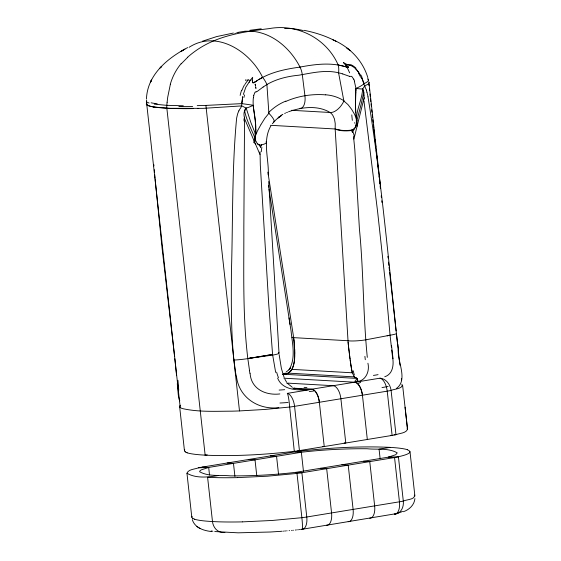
<?xml version="1.0" encoding="UTF-8"?>
<svg xmlns="http://www.w3.org/2000/svg" width="561" height="561" viewBox="0 0 561 561"><rect width="100%" height="100%" fill="white"/><g stroke="black" fill="none" stroke-linecap="round" stroke-linejoin="round"><path stroke-width="0.84" d="M355.422 103.049L355.955 116.372M354.342 81.149L355.969 88.407L355.436 105.77M260.045 151.821L260.318 165.236L268.761 304.658L272.639 355.106L250.669 358.128M255.739 129.219C256.188 118.602 252.092 108.287 253.369 97.705M355.422 102.544L355.436 101.261M356.656 120.924L356.642 121.576L361.158 104.199L363.773 92.179L363.563 91.17M355.443 100.756L355.506 98.007M253.292 106.597L253.06 105.279A12.819 0.533 7.5 0 0 241.707 103.638L205.95 105.405L205.943 105.763L239.491 410.925L265.016 409.446L289.658 407.034A12.819 1.206 -6.3 0 0 294.56 406.346L387.223 391.157A12.819 1.206 -6.3 0 0 391.087 390.407C393.899 389.004 403.675 388.794 402.013 384.278A123.715 11.641 -6.3 0 0 401.914 384.208M356.642 121.576L356.649 121.085A16.437 11.62 -77.6 0 0 356.635 120.447L356.649 120.138M355.52 97.551L355.618 94.802M153.91 107.417L153.644 106.324M363.942 97.565L364.019 95.924M242.647 521.863L272.337 520.461L301.874 517.691A12.819 1.206 -6.3 0 0 306.776 517.004L399.439 501.807A12.819 1.206 -6.3 0 0 403.303 501.064C406.01 499.571 415.631 499.627 414.397 495.068M294.637 356.817L294.707 353.135M355.639 94.346L355.681 93.435M294.63 357.119L294.104 362.385M355.702 92.972L355.751 92.06M355.8 91.148L355.969 88.407A12.819 2.854 -20.4 0 0 364.131 83.568C365.737 82.846 370.442 80.77 367.757 78.68M168.216 108.301L203.103 108.357L241.924 105.889A12.819 2.23 28.4 0 0 246.188 108.098L250.893 122.614L255.157 133.266L255.073 136.758L257.31 131.183L260.816 124.808M255.634 125.853L255.683 132.817A67.46 65.812 21.4 0 1 255.592 134.219L254.35 143.223M252.471 81.675L252.646 77.306L250.01 80.735L251.174 79.971M252.471 81.64C252.759 85.3 257.688 79.466 259.434 79.206M167.115 102.249L166.82 105.328A12.819 11.108 -86.9 0 0 166.848 108.231L205.151 455.167C234.989 456.444 264.897 454.676 294.546 451.296A12.819 1.206 -6.3 0 0 299.441 450.609L392.111 435.413A12.819 1.206 -6.3 0 0 395.975 434.67C399.593 433.197 405.848 433.344 407.524 429.326L402.644 385.582M146.702 100.139C145.72 101.478 147.27 103.084 146.814 104.879L180.235 407.552A126.562 11.907 -6.3 0 0 182.521 408.597C198.678 412.223 215.48 411.199 231.924 411.171A123.715 11.641 -6.3 0 0 239.484 410.925M146.463 98.988C147.277 74.676 167.823 57.916 187.711 47.566M241.756 103.245L242.752 97.095M253.74 142.627L255.059 136.793M294.055 362.665L293.094 366.649M242.457 98.61C241.7 102.789 242.429 106.436 239.477 109.64A8.127 7.91 56.4 0 1 239.133 110.37L238.881 110.84M253.635 95.615L254.96 92.32A1.424 1.234 -84.9 0 1 255.262 92.109L255.949 91.899M361.656 77.6L364.559 85.777A12.819 7.735 -21.7 0 1 362.609 89.01C361.999 101.688 353.886 113.638 357.069 126.379M414.916 498.582C414.369 504.942 409.172 509.844 403.331 511.723M255.234 138.749C251.531 129.584 246.433 120.271 244.589 110.671A11.739 11.536 -3.5 0 1 244.722 110.201L245.087 109.283A1.711 1.683 28.7 0 1 245.297 109.023L245.816 108.568A2.041 2.013 38.1 0 0 246.118 108.217L246.188 108.098A12.819 4.088 -14.2 0 0 253.06 105.279M180.39 405.252L179.569 406.423L180.235 407.552M243.327 94.5L245.76 87.306L250.017 80.721L249.512 81.226M260.683 147.199L261.349 144.878M353.907 139.079L363.928 98.68L363.935 99.094M170.369 84.255L167.753 97.011A131.576 114.346 -86.7 0 0 167.122 102.249M293.01 366.894C291.93 371.81 287.253 374.348 282.548 374.468M244.344 111.758L246.188 108.098M353.851 129.1A5.337 4.776 88.2 0 1 352.988 129.64L355.141 127.698L356.431 123.785L355.492 127.052L352.378 132.277M288.263 373.121C297.358 366.179 294.167 352.315 294.153 342.469M270.858 125.945C262.141 140.79 269.035 158.924 268.284 174.913M261.012 124.479L264.897 118.224L268.88 113.301L266.91 84.536A12.819 5.603 61.9 0 0 262.625 77.397C250.402 51.801 217.282 29.915 190.004 46.738M272.323 123.778L276.229 119.5L280.844 115.994M181.168 63.87L187.746 57.236M146.589 102.929L146.281 104.304L148.244 105.622M159.619 68.414L161.757 66.359L160.509 67.551M263.137 86.997L257.296 91.38A5.771 5.042 -89.2 0 1 256.075 91.871L256.075 91.864M277.99 117.936L281.762 115.356M189.092 47.334L189.548 47.033M286.173 371.992L288.887 369.86L290.416 367.89L289.069 369.748C296.054 358.269 292.323 343.718 291.082 331.144L268.95 188.931M402.567 511.337L401.928 511.709M256.209 81.219L257.611 80.321M255.977 81.373L254.855 82.088M278.95 116.611L279.315 116.372M258.474 79.781C270.844 72.088 285.437 69.122 299.679 67.138C313.073 64.627 327.021 62.657 340.534 65.469M266.91 84.536C276.608 78.856 287.828 76.275 298.929 75.195C311.916 72.958 325.38 69.606 338.571 72.79A63.547 55.336 -85.6 0 1 342.757 73.926M183.601 49.894L180.775 51.584L184.969 49.095M259.694 79.052L261.812 77.839M280.837 115.447L282.05 114.767M262.078 77.691L262.625 77.397M396.522 388.387C408.324 379.874 397.188 361.347 398.282 349.629M282.464 114.549L282.891 114.325M401.557 511.898L396.886 513.525M284.658 113.455L285.577 113.027M285.886 101.394C298.319 95.938 312.182 93.757 325.703 94.865M345.218 64.529C351.929 63.975 357.623 69.725 360.492 75.293M286.531 112.614L287.505 112.207M384.741 376.747C393.198 374.096 394.004 364.04 392.476 356.663M288.508 111.807C301.453 107.074 317.736 104.998 330.071 112.481A18.464 14.824 -32.5 0 1 332.75 115.243L334.447 118.883L335.233 123.567L335.162 128.981L348.157 343.164M285.36 373.093L284.736 373.317M202.57 41.163L216.658 36.591L233.425 33.036M234.877 33.372L235.248 33.246M284.104 373.535L283.039 373.885M293.782 388.219L302.519 389.383L311.804 389.208L354.517 382.209C359.103 381.732 358.297 377.798 354.398 377.118M357.785 381.564C366.249 380.078 369.755 370.919 367.925 363.24M236.735 32.762L238.229 32.349M396.662 513.588L301.846 529.325A12.819 1.304 83.1 0 0 301.874 517.691L296.986 473.428L295.556 472.376C273.978 474.872 252.24 476.037 230.522 475.868C220.431 474.879 208.734 476.864 199.688 471.787L199.702 471.184L201.119 469.929L208.685 467.432L301.348 452.243C323.192 449.719 345.197 448.548 367.182 448.765C376.992 449.796 388.528 447.762 397.237 452.881L395.736 454.719L388.226 457.187L295.556 472.376L301.888 472.741L394.551 457.545A12.819 1.206 -6.3 0 0 398.415 456.801C400.266 456.17 415.708 453.26 407.489 449.775M238.6 32.25L245.045 31.206L251.7 31.199M380.148 458.863L379.075 449.179L390.161 447.369C360.05 445.995 329.847 447.79 299.918 451.191A12.819 1.206 -6.3 0 0 295.023 451.878L202.353 467.075A12.819 1.206 -6.3 0 0 198.489 467.818C194.905 469.305 188.468 469.136 186.96 473.225L191.785 517.144M253.144 82.902L252.457 82.544L252.506 80.419M261.195 144.92L261.328 144.885A12.826 3.359 0.1 0 0 266.377 142.185A12.903 3.485 -1.8 0 0 266.152 141.421M345.471 66.717L348.5 67.222L346.593 65.595A7.868 6.543 55 0 1 345.849 65.069C339.714 59.242 346.305 65.195 349.159 64.943M244.526 120.874L243.839 227.815C243.965 271.384 242.527 315.184 247.815 358.535L272.604 354.468L249.498 358.325L249.883 358.255M249.498 358.325L250.487 358.156M285.163 373.984L288.256 373.128L354.131 376.873L356.929 378.416L283.677 374.25L284.897 374.033M250.255 358.199L249.757 358.283M284.602 374.075L285.191 373.977M235.361 370.772L233.874 360.05A12.812 1.206 -6.3 0 0 247.822 358.605L249.273 358.36L247.815 358.535M205.151 455.167L207.219 454.831M186.96 473.225C196.006 478.673 208.713 477.201 218.622 475.483M294.28 451.1L289.658 407.034A12.819 1.339 85 0 0 287.33 393.373L312.119 389.306A12.819 6.227 80.7 0 1 319.349 402.286L324.237 446.542L322.652 446.451M283.929 378.191L355.162 382.237L380 378.184A12.819 10.084 73.8 0 1 391.087 390.407L395.975 434.67L394.06 434.74M387.216 335.737L390.063 335.282L385.281 282.071L377.63 211.841L364.012 101.289M387.237 335.737L390.063 335.282L391.396 347.07M351.509 130.096L351.354 130.117A12.812 3.485 -0.9 0 1 339.875 130.117M249.883 30.301L261.209 28.793M300.584 529.472L301.005 529.423M299.294 529.619L299.728 529.57M297.982 529.766L298.417 529.717M348.269 67.306L347.687 66.296M296.636 529.914L297.085 529.865M295.275 530.054L295.731 530.005M292.94 530.292L293.417 530.243M291.517 530.426L291.993 530.383M289.083 530.65L289.574 530.608M286.601 530.867L287.099 530.825M285.591 530.958L284.574 531.036M283.039 531.162L283.55 531.12M308.326 389.671C297.407 390.47 282.253 390.175 277.611 378.051M282.001 531.239L280.437 531.358M279.911 531.393L270.83 531.982M270.29 532.01L238.095 532.824L214.737 531.54M284.595 28.387L290.367 28.464M198.489 467.818L208.685 467.432L209.526 475.041M205.95 105.405L197.227 105.643M279.862 393.941C265.781 395.645 251.083 389.089 250.094 373.268M247.485 80.118L247.878 80.104L247.52 80.111M197.332 108.518L198.755 108.483M237.759 477.6L267.45 476.198L296.986 473.428A12.819 1.206 -6.3 0 0 301.888 472.741L306.776 517.004A12.819 6.227 80.7 0 1 301.846 529.325M193.159 108.603L191.806 108.624A155.25 14.614 -6.3 0 1 183.405 108.666L182.178 108.659M278.824 407.686C258.312 410.077 238.818 397.511 236.433 376.165M183.3 105.777L166.589 105.321L154.331 104.157M180.979 108.645L181.575 108.652M179.793 108.638L180.383 108.645M179.211 108.631L177.493 108.603M176.378 108.582L176.932 108.589M175.277 108.554L175.824 108.568M174.205 108.525L174.737 108.539M173.146 108.497L173.672 108.511M172.115 108.462L172.627 108.476M245.949 80.09L245.522 80.076L246.258 80.104M171.105 108.427L171.61 108.441M170.116 108.385L170.607 108.406M169.632 108.364L154.387 107.046A156.407 14.719 -6.3 0 1 150.509 106.302L146.814 104.879M166.848 108.231L167.753 108.28M291.601 110.293L330.071 112.481A12.819 6.732 -53.8 0 0 343.865 101.008L338.571 72.79A12.819 6.304 -79.9 0 0 338.199 65.006C326.775 38.66 297.526 23.415 269.371 28.583C249.708 31.058 229.638 33.625 211.399 41.865A108.631 94.395 -86.7 0 0 187.683 57.145M270.598 125.306L335.162 128.981A12.924 3.233 0.4 0 0 336.151 129.318M347.883 340.73L293.669 337.645L267.877 172.136M291.944 369.362L352.322 372.799L354.328 377.062M286.622 383.058L333.157 385.709A12.819 6.227 80.7 0 1 340.892 398.752L345.779 443.015L344.195 442.924M293.964 388.198L311.804 389.208A12.819 6.248 81.8 0 1 319.349 402.286M293.838 388.422L295.359 388.514M390.526 435.329L392.111 435.413L387.223 391.157A12.819 6.227 80.7 0 0 380 378.184M297.863 450.518L299.441 450.609L294.56 406.346A12.819 6.227 80.7 0 0 287.33 393.373M295.023 451.878L301.348 452.243L303.487 471.605M270.227 455.946L276.559 456.303L278.572 474.529M363.437 461.254L369.762 461.612L374.65 505.875A12.819 6.227 80.7 0 1 369.72 518.196M248.684 459.48L255.017 459.838L256.77 475.742M341.887 464.781L348.22 465.146L353.107 509.402A12.819 6.227 80.7 0 1 348.178 521.723M227.142 463.007L233.474 463.372L234.912 476.387M320.345 468.316L326.677 468.673L331.565 512.936A12.819 6.227 80.7 0 1 326.635 525.257M202.353 467.075L208.685 467.432M251.763 31.206C272.955 32.994 290.654 48.723 300.002 67.096M290.591 28.492L292.064 28.639A108.631 94.409 -86.7 0 1 303.087 30.518M355.162 382.237L355.211 382.244A12.819 6.227 80.7 0 1 362.434 395.217L367.322 439.48M259.666 144.941L257.499 143.854L255.886 141.26M212.85 531.26L211.167 530.958M211.63 531.526C203.938 530.818 194.702 527.852 192.297 519.605M295.226 388.485L293.676 388.198M303.922 30.301C315.191 32.468 326.257 36.058 336.39 41.507M338.199 65.006L343.325 66.135M340.815 65.532L341.383 65.658M341.663 65.721L343.858 66.275M349.342 76.289L342.75 73.947M292.302 387.896L292.491 387.946M343.648 66.219L344.657 66.486M346.635 67.04L344.11 66.338M149.072 103.035L146.821 102.039M187.178 452.79L185.242 451.907M194.513 519.177L192.577 518.294M258.474 144.563L258.972 144.78M332.89 39.782C349.279 46.647 362.715 60.413 367.813 77.593M346.102 65.349L345.317 64.908M346.158 65.385L347.525 66.177M291.972 386.992L287.527 383.436M196.883 526.506L197.977 527.214M198.959 527.845L200.032 528.539M343.865 101.008L347.988 104.598L351.726 109.451L354.833 114.816L356.642 120.103L356.424 116.66M299.918 451.191L301.348 452.243M349.258 49.852L346.88 48.085L350.33 50.665M257.99 144.268L257.261 143.602M407.055 428.674L407.524 429.326M368.858 81.829L380.61 187.633M260.669 147.312L258.859 144.724M179.815 400.835L179.506 400.281M286.552 382.118L284.848 379.096M351.361 130.159L352.343 132.172M346.831 66.605L349.643 72.853M255.585 134.163L255.157 133.266M259.974 154.478L244.379 118.28L244.414 118.694M355.969 88.407A12.819 1.276 9.1 0 0 362.609 89.01L363.773 92.179A10.063 5.617 -80.3 0 1 363.991 95.924M362.273 78.954L363.984 83.175M353.703 79.213L351.782 76.443A1.424 1.234 -85.1 0 0 351.452 76.338L350.618 76.366A5.771 5.007 -89.4 0 1 349.335 76.303M284.111 377.434L281.37 368.346L279.14 354.573M255.578 140.32L255.886 141.26M179.232 399.642L178.293 395.014L177.283 383.668M367.974 78.842L368.423 80.461M366.487 90.602L366.943 92.165M275.668 372.399L272.674 355.099A12.805 1.753 -4.9 0 0 278.628 353.528A12.84 1.753 -4.7 0 0 278.515 352.603M363.458 90.728L363.205 89.921A1.711 0.729 89.6 0 0 363.093 89.711L362.82 89.381A2.041 0.856 87.6 0 1 362.658 89.101M356.677 120.264L357.413 125.629M255.592 86.738L255.949 88.393L255.809 87.733M255.528 85.938L255.15 84.108L255.437 85.581M351.761 370.211L352.322 372.813L351.445 368.493M367.988 96.899C379.159 164.99 385.94 233.727 393.128 302.323L396.122 330.885M351.726 370.029L351.025 365.919M249.498 370.337L247.822 358.605M353.528 136.491L354.818 149.745L359.405 228.846C363.549 270.991 363.058 313.494 367.118 355.597L367.315 357.371M351.41 368.297L350.218 360.274M253.369 107.039L253.586 108.357M253.663 108.799L253.803 109.683M253.874 110.124L254.47 114.114M268.439 185.607L268.698 187.269M289.027 317.863L290.051 324.489M350.969 365.555L350.478 362.196M350.387 361.536L348.914 349.798M254.533 114.591L255.227 120.391M350.064 359.11L349.91 357.939M349.706 356.354L349.805 357.154M349.608 355.548L349.454 354.335M244.273 117.179L244.07 115.587A10.063 9.67 -21.8 0 1 244.294 111.751M349.356 353.514L349.208 352.28M397.623 344.174L396.431 333.732M349.11 351.452L348.669 347.715M348.865 349.377L348.43 345.632M391.739 350.043L392.42 356.137M348.248 343.984L348.528 346.502M348.072 342.441L348.297 344.461M174.611 356.607L162.01 247.471L155.173 179.548M405.084 407.195L407.559 429.67M409.972 451.458L414.895 496.057M368.872 84.087L369.054 85.742M369.418 89.059L369.601 90.714M369.972 94.024L370.246 96.506M370.519 98.995L370.793 101.478M371.066 103.96L371.34 106.443M371.705 109.76L371.978 112.242M372.252 114.725L372.532 117.214M372.806 119.696L373.079 122.179M373.353 124.661L373.717 127.978M373.899 129.633L374.264 132.943M374.446 134.598L374.629 136.26M375 139.57L375.456 143.707M375.547 144.535L375.821 147.024M376.186 150.334L376.368 151.989M376.733 155.299L377.188 159.443M377.28 160.271L377.56 162.753M377.834 165.236L378.654 172.69M379.019 176.007L379.201 177.662M379.474 180.144L379.839 183.454M380.12 185.943L380.393 188.426M381.214 195.88L381.396 197.535M381.76 200.845L381.943 202.5M387.889 256.328L388.072 257.983M388.528 262.12L388.892 265.437M389.075 267.092L389.439 270.402M389.622 272.057L399.909 365.204M401.403 378.717L401.578 380.309M293.691 337.855L293.761 338.472M207.598 477.299L212.486 521.562A12.819 11.108 -86.9 0 0 224.905 532.431M174.843 358.752L176.582 375.716M184.457 450.749L179.604 406.255M233.867 359.98C230.915 330.702 231.272 301.215 231.427 271.826C232.969 220.725 231.819 169.373 236.595 118.441A33.702 32.706 56.7 0 1 236.791 117.396L237.591 114.051A11.76 11.451 51.8 0 1 237.822 113.336L238.53 111.583A10.94 10.687 44.8 0 1 238.874 110.84M293.74 338.283L293.943 340.197M293.852 339.356L294.455 346.389M293.971 340.52L294.125 342.14M153.658 107.361L153.63 107.046M255.276 120.896L255.606 125.376M155.06 178.321L154.724 174.632M154.506 172.178L154.282 169.71M153.847 164.759L153.952 166M255.073 136.933A16.788 15.638 -53.2 0 0 255.094 137.41L255.108 137.571A15.855 14.747 -53.8 0 0 255.157 138.209M294.476 346.712L294.616 349.314M268.684 181.533L279.02 353.157M355.695 112.831L355.513 108.995M153.616 106.842L153.588 106.239M369.257 82.537C368.016 86.254 362.75 83.855 365.919 88.911A8.127 2.742 86.4 0 0 366.144 89.508M355.499 108.561L355.443 106.26M396.389 333.332A12.812 1.199 -6.3 0 1 390.056 335.212L365.365 339.903A12.805 1.746 -4.9 0 1 355.653 340.899A12.84 1.781 -5 0 1 347.834 340.737M356.782 120.412A15.68 11.353 -76.9 0 1 356.789 120.896M356.368 121.611A13.205 9.249 -77.8 0 1 356.158 123.771M351.824 130.433A12.826 3.997 -0.7 0 1 339.405 130.348M363.759 101.324A54.719 50.28 -62.8 0 1 363.675 99.122M364.292 98.624A18.59 14.32 -76.3 0 1 364.313 97.53M352.946 131.856A20.904 19.137 -61.2 0 1 354.222 136.316M352.343 120.349A71.878 35.75 -85.5 0 1 351.796 114.893M325.717 94.795A51.998 44.249 -56.2 0 1 343.991 100.805M353.809 79.157A26.739 23.821 -79.1 0 1 354.447 81.107M354.524 122.649A47.839 7.882 78.5 0 1 354.594 123.182M361.354 77.25A56.437 51.451 -80.5 0 1 362.006 78.652M358.402 73.007A40.434 37.755 -73.1 0 1 360.618 77.243M355.527 68.666A23.127 21.984 -65.3 0 1 358.717 72.783M350.464 64.522A16.795 15.764 -5.2 0 1 356.018 68.239M349.131 65.027A13.787 13.506 -10.5 0 1 350.078 65.357M283.186 374.313A18.233 1.648 -9.3 0 1 283.487 374.292M354.405 375.043A11.907 3.086 86.7 0 1 353.297 370.807M293.754 337.631A12.833 0.708 -7.6 0 1 292.414 337.273M357.974 380.407A23.639 5.785 5 0 1 354.854 382.286M354.517 382.209A12.819 6.206 79.6 0 1 362.434 395.217M357.483 378.31A18.233 4.67 -13.9 0 1 355.169 380.568M313.543 391.045A39.824 15.287 -0.8 0 1 309.258 391.508M284.679 389.678A38.464 11.003 -2.2 0 1 279.147 390.07M153.363 107.347A8.892 6.08 72.3 0 1 153.328 106.779M243.972 118.799A54.712 41.276 -78.4 0 1 244.07 120.966M244.505 117.13A18.583 16.823 -63.4 0 1 244.617 118.238M255.206 138.476A15.463 14.39 -53.7 0 1 255.108 137.41M255.108 138.497A13.134 12.23 -53.5 0 0 255.5 140.348A13.085 12.146 -54.7 0 1 255.164 138.763M261.188 144.976A6.802 5.624 73.8 0 1 259.806 145.152M261.293 151.736A20.904 15.736 -77.1 0 1 261.889 147.452M263.172 87.053A63.547 55.013 -85.9 0 1 266.931 84.585M300.002 108.35A12.798 6.22 80.7 0 0 304.932 95.749L302.33 74.936A12.819 6.22 80.6 0 0 301.46 70.791A12.812 6.227 80.8 0 0 300.009 67.089M255.893 129.219A71.878 70.307 -3.1 0 1 255.704 134.233M268.88 113.301A12.819 2.938 42.1 0 1 273.452 122.003M268.474 112.677A51.998 40.308 -64.7 0 1 285.844 101.099M253.53 97.712A26.739 22.272 -82.9 0 1 253.789 95.643M255.62 143.833A47.839 35.876 83.9 0 1 255.451 144.528M242.324 98.147A56.437 45.82 -86.2 0 1 242.633 96.576M240.143 95.419A40.434 30.974 -85.1 0 1 241.595 90.146M242.064 90.265A23.127 16.662 -84.8 0 1 244.519 84.865M245.052 84.29A16.795 7.98 -76.3 0 1 248.874 79.557M249.161 82.327A13.787 7.181 -85.7 0 1 249.596 81.745M170.306 84.234A52.489 45.609 -86.7 0 1 181.056 63.751M166.596 108.175A157.879 14.859 -6.3 0 1 148.09 105.643M174.618 356.67A12.819 1.206 -6.3 0 1 174.744 356.298M311.846 389.397A23.639 7.875 -4.4 0 1 302.61 389.622M306.916 387.651A18.233 1.276 5.7 0 1 304.097 387.328M388.128 386.438A49.747 11.143 1.7 0 1 381.985 387.539M205.298 455.146A159.626 15.021 -6.3 0 1 187.058 452.804M185.467 451.878A92.831 8.738 -6.3 0 1 184.793 449.95M288.052 402.468A49.747 13.745 -3.8 0 1 279.953 403.001M294.728 349.321A83.722 65.504 76.9 0 1 294.82 353.157M292.477 337.259A12.812 0.708 -7.5 0 1 292.569 337.231M360.674 382.413A39.824 12.672 6.2 0 1 358.283 383.303M364.902 356.361A38.499 2.917 83.2 0 1 365.281 359.706M378.058 374.643A38.464 9.705 1.4 0 1 373.43 375.407M391.536 345.66A77.67 0.386 83.5 0 1 393.03 358.745M398.478 349.496A88.308 7.104 83.2 0 1 397.84 344.195M356.403 117.515A67.46 28.316 -87.3 0 1 356.277 116.155M368.03 96.843A33.702 10.954 86.7 0 0 367.827 95.861L367.111 92.817A11.76 4.06 87.4 0 0 366.936 92.186M366.312 89.865A10.94 4.053 88.4 0 1 366.529 90.517M363.563 90.616A11.739 5.905 -87 0 1 363.675 91.057M340.022 130.047A12.889 3.289 0 0 1 336.362 129.268M348.178 67.068A7.742 4.488 40.3 0 1 346.586 66.654M360.884 75.048A48.912 46.149 -67.7 0 1 362.076 77.362M339.587 130.243A12.889 3.506 -0.9 0 1 336.13 129.458M177.956 380.351A50.02 3.443 83.5 0 1 178.721 390.267M278.466 377.665A38.499 34.109 75.3 0 1 276.636 372.146M249.94 373.296A77.67 66.079 75.4 0 1 249.343 370.358M236.307 376.193A88.308 70.917 76.5 0 1 235.241 370.793M254.715 81.941A7.742 6.452 8 0 1 253.074 82.79M243.958 97.432A48.912 36.093 -84.4 0 1 244.505 94.928M192.668 106.555A146.694 13.443 -6.1 0 1 178.875 106.548M157.227 103.764A148.581 13.317 -5.5 0 1 151.084 102.789M390.021 447.39A158.651 14.93 -6.3 0 1 407.616 449.754M194.387 519.198A159.626 15.021 -6.3 0 0 212.626 521.541A158.651 14.93 -6.3 0 0 242.555 521.877M192.795 518.266A92.831 8.738 -6.3 0 1 192.121 516.337M237.668 477.621A158.651 14.93 -6.3 0 1 207.745 477.278M150.881 81.247L150.341 82.635L151.47 80.055L150.881 81.247M398.415 456.801L388.226 457.187L394.551 457.545L399.439 501.807A12.819 6.227 80.7 0 1 394.509 514.128A12.819 10.126 76.7 0 0 403.303 501.064L398.415 456.801M351.558 130.18A6.809 6.206 71.2 0 0 353.009 129.689A6.802 6.192 71.2 0 1 351.565 130.187"/></g></svg>
